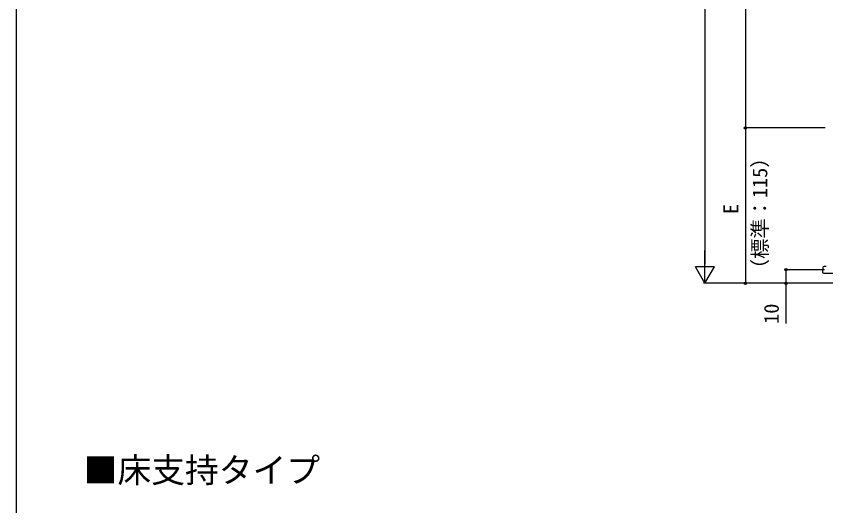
# Model space of a CAD drawing. Units: millimetres, scale not verified. Extents: x -875 to 875, y -1299 to 1293.
# Drawn here: x -875 to -276, y -26 to 337 of the extents above; entities that cross this region are included whole.
import ezdxf
from ezdxf.enums import TextEntityAlignment as Align

# ---------------------------------------------------------------- set-up
doc = ezdxf.new("R2010")
doc.units = ezdxf.units.MM
doc.header["$LTSCALE"] = 8
for name, color, linetype in [('0-1_USER1', 3, 'Continuous'), ('0-4_YKK_13', 4, 'Continuous'), ('0-5_YKK_D', 6, 'Continuous'), ('0-6_YKK_ZWAK', 7, 'Continuous')]:
    doc.layers.add(name, color=color, linetype=linetype)
doc.styles.add('ＭＳ ゴシック', font='')
doc.styles.get('ＭＳ ゴシック').set_extended_font_data('MS Gothic')

msp = doc.modelspace()

# ---------------------------------------------------------------- linework, layer by layer
at = {"layer": '0-4_YKK_13'}
for p, q in [((-277.782, 150.761), (-277.965, 147.761)), ((-275.53, 151.7), (-276.783, 151.7)), ((-275.174, 151.7), (-275.53, 151.7)), ((-276.967, 146.7), (-266.593, 146.7))]:
    msp.add_line(p, q, dxfattribs=at)
for centre, start, end in [((-276.783, 150.7), 90, 176.5), ((-276.967, 147.7), 176.5, 270)]:
    msp.add_arc(centre, 1, start, end, dxfattribs=at)
at = {"layer": '0-5_YKK_D'}
for p, q in [((-365, 875.2), (-365, 153.2)), ((-335, 639.2), (-335, 254.2)), ((-276, 254.2), (-336, 254.2)), ((-276, 254.2), (-336, 254.2)), ((-335, 254.2), (-335, 139.2)), ((-365, 139.2), (-365, 163.449)), ((-365, 139.2), (-372, 151.324)), ((-358, 151.324), (-372, 151.324)), ((-365, 139.2), (-358, 151.324)), ((-276.5, 149.2), (-306, 149.2)), ((-282, 139.2), (-366, 139.2)), ((-258.5, 139.2), (-336, 139.2)), ((-282, 139.2), (-306, 139.2))]:
    msp.add_line(p, q, dxfattribs=at)
msp.add_lwpolyline([(-305, 149.2), (-305, 139.2), (-305, 109.45)], dxfattribs=at)
for centre in [(-335, 254.2), (-335, 254.2), (-305, 149.2), (-335, 139.2), (-305, 139.2)]:
    msp.add_circle(centre, 0.875, dxfattribs=at)
at = {"layer": '0-6_YKK_ZWAK'}
msp.add_line((-875, 1251.2), (-875, -1298.8), dxfattribs=at)

# ---------------------------------------------------------------- texts
at = {"layer": '0-1_USER1', "style": 'ＭＳ ゴシック'}
msp.add_text('■床支持タイプ', height=18.33, dxfattribs=at).set_placement((-825, -13.8), align=Align.BOTTOM_LEFT)
at = {"layer": '0-5_YKK_D', "style": 'ＭＳ ゴシック'}
for s, p in [('（標準：115）', (-315.528, 142.197)), ('E', (-337, 190.351)), ('10', (-307, 109.149))]:
    msp.add_text(s, height=11, rotation=90, dxfattribs=at).set_placement(p, align=Align.BOTTOM_LEFT)

doc.saveas('drawing.dxf')
